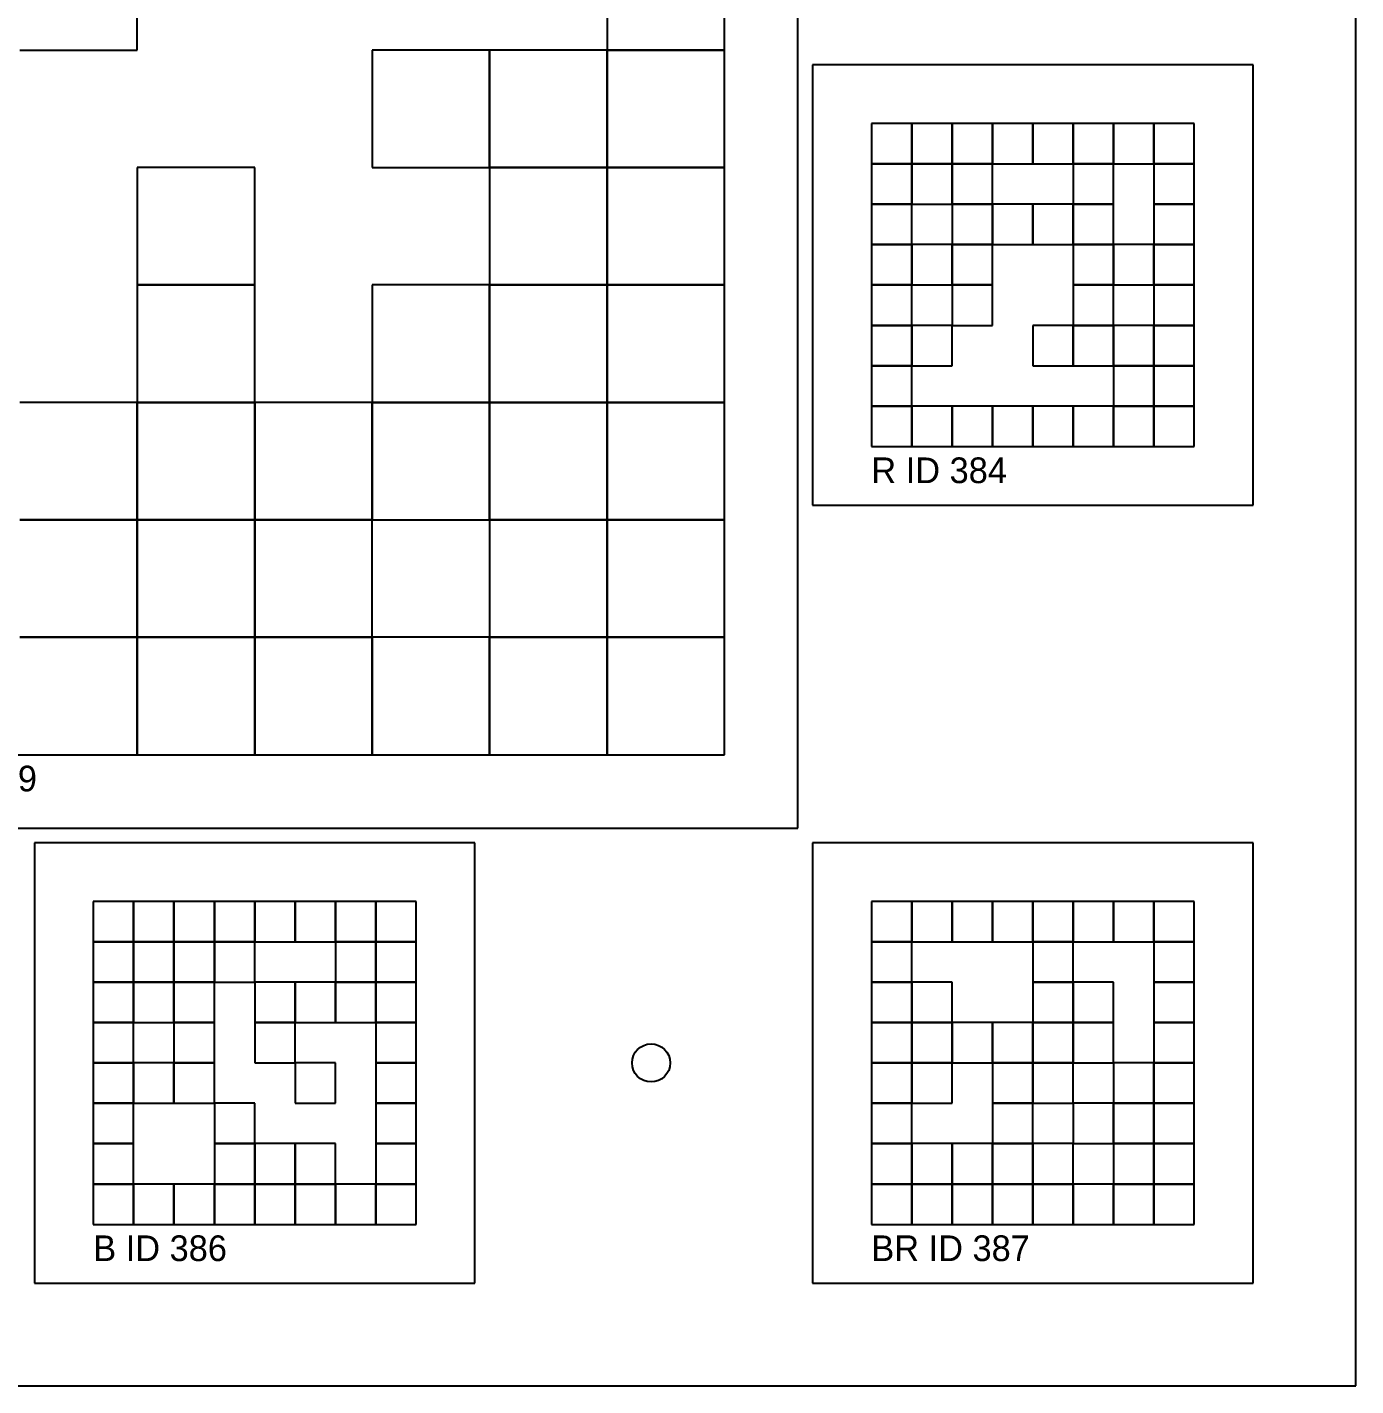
# Model space of a CAD drawing. Extents: x 0 to 1260, y -12 to 1580.
# Drawn here: x 1079 to 1260, y 640 to 825.1 of the extents above; entities that cross this region are included whole.
import ezdxf

# ---------------------------------------------------------------- set-up
doc = ezdxf.new("R2010")
doc.units = 0
for name, color, linetype in [('BLACK_POCKET', 7, 'CONTINUOUS'), ('CUT', 7, 'CONTINUOUS'), ('LABEL', 3, 'CONTINUOUS'), ('MOUNT_HOLE', 6, 'CONTINUOUS'), ('QUIET_ZONE', 5, 'CONTINUOUS'), ('TAG_BOUNDARY', 8, 'CONTINUOUS')]:
    doc.layers.add(name, color=color, linetype=linetype)

msp = doc.modelspace()

# ---------------------------------------------------------------- linework, layer by layer
at = {"layer": 'BLACK_POCKET'}
for p, q in [((1094, 822), (1094, 838)), ((1158, 838), (1158, 822)), ((1174, 822), (1174, 838)), ((1078, 822), (1094, 822)), ((1142, 822), (1126, 822)), ((1126, 822), (1126, 806)), ((1142, 806), (1142, 822)), ((1158, 822), (1142, 822)), ((1142, 822), (1142, 806)), ((1158, 822), (1174, 822)), ((1158, 806), (1158, 822)), ((1174, 822), (1158, 822)), ((1158, 822), (1158, 806)), ((1174, 806), (1174, 822)), ((1199.5, 812), (1194, 812)), ((1194, 812), (1194, 806.5)), ((1199.5, 806.5), (1199.5, 812)), ((1205, 812), (1199.5, 812)), ((1199.5, 812), (1199.5, 806.5)), ((1205, 806.5), (1205, 812)), ((1210.5, 812), (1205, 812)), ((1205, 812), (1205, 806.5)), ((1210.5, 806.5), (1210.5, 812)), ((1216, 812), (1210.5, 812)), ((1210.5, 812), (1210.5, 806.5)), ((1216, 806.5), (1216, 812)), ((1221.5, 812), (1216, 812)), ((1216, 812), (1216, 806.5)), ((1221.5, 806.5), (1221.5, 812)), ((1227, 812), (1221.5, 812)), ((1221.5, 812), (1221.5, 806.5)), ((1227, 806.5), (1227, 812)), ((1232.5, 812), (1227, 812)), ((1227, 812), (1227, 806.5)), ((1232.5, 806.5), (1232.5, 812)), ((1238, 812), (1232.5, 812)), ((1232.5, 812), (1232.5, 806.5)), ((1238, 806.5), (1238, 812)), ((1110, 806), (1094, 806)), ((1094, 806), (1094, 790)), ((1110, 790), (1110, 806)), ((1126, 806), (1142, 806)), ((1142, 806), (1158, 806)), ((1158, 806), (1142, 806)), ((1142, 806), (1142, 790)), ((1158, 806), (1174, 806)), ((1158, 790), (1158, 806)), ((1174, 806), (1158, 806)), ((1158, 806), (1158, 790)), ((1174, 790), (1174, 806)), ((1194, 806.5), (1199.5, 806.5)), ((1199.5, 806.5), (1194, 806.5)), ((1194, 806.5), (1194, 801)), ((1199.5, 806.5), (1205, 806.5)), ((1199.5, 801), (1199.5, 806.5)), ((1205, 806.5), (1199.5, 806.5)), ((1199.5, 806.5), (1199.5, 801)), ((1205, 806.5), (1210.5, 806.5)), ((1205, 801), (1205, 806.5)), ((1210.5, 806.5), (1205, 806.5)), ((1205, 806.5), (1205, 801)), ((1210.5, 806.5), (1216, 806.5)), ((1210.5, 801), (1210.5, 806.5)), ((1216, 806.5), (1221.5, 806.5)), ((1221.5, 806.5), (1227, 806.5)), ((1227, 806.5), (1221.5, 806.5)), ((1221.5, 806.5), (1221.5, 801)), ((1227, 806.5), (1232.5, 806.5)), ((1227, 801), (1227, 806.5)), ((1232.5, 806.5), (1238, 806.5)), ((1238, 806.5), (1232.5, 806.5)), ((1232.5, 806.5), (1232.5, 801)), ((1238, 801), (1238, 806.5)), ((1194, 801), (1199.5, 801)), ((1199.5, 801), (1194, 801)), ((1194, 801), (1194, 795.5)), ((1199.5, 801), (1205, 801)), ((1199.5, 795.5), (1199.5, 801)), ((1205, 801), (1210.5, 801)), ((1210.5, 801), (1205, 801)), ((1205, 801), (1205, 795.5)), ((1210.5, 795.5), (1210.5, 801)), ((1216, 801), (1210.5, 801)), ((1210.5, 801), (1210.5, 795.5)), ((1216, 795.5), (1216, 801)), ((1221.5, 801), (1216, 801)), ((1216, 801), (1216, 795.5)), ((1221.5, 801), (1227, 801)), ((1221.5, 795.5), (1221.5, 801)), ((1227, 801), (1221.5, 801)), ((1221.5, 801), (1221.5, 795.5)), ((1227, 795.5), (1227, 801)), ((1232.5, 801), (1238, 801)), ((1238, 801), (1232.5, 801)), ((1232.5, 801), (1232.5, 795.5)), ((1238, 795.5), (1238, 801)), ((1194, 795.5), (1199.5, 795.5)), ((1199.5, 795.5), (1194, 795.5)), ((1194, 795.5), (1194, 790)), ((1199.5, 790), (1199.5, 795.5)), ((1205, 795.5), (1199.5, 795.5)), ((1199.5, 795.5), (1199.5, 790)), ((1205, 795.5), (1210.5, 795.5)), ((1205, 790), (1205, 795.5)), ((1210.5, 795.5), (1205, 795.5)), ((1205, 795.5), (1205, 790)), ((1210.5, 795.5), (1216, 795.5)), ((1210.5, 790), (1210.5, 795.5)), ((1216, 795.5), (1221.5, 795.5)), ((1221.5, 795.5), (1227, 795.5)), ((1227, 795.5), (1221.5, 795.5)), ((1221.5, 795.5), (1221.5, 790)), ((1227, 790), (1227, 795.5)), ((1232.5, 795.5), (1227, 795.5)), ((1227, 795.5), (1227, 790)), ((1232.5, 795.5), (1238, 795.5)), ((1232.5, 790), (1232.5, 795.5)), ((1238, 795.5), (1232.5, 795.5)), ((1232.5, 795.5), (1232.5, 790)), ((1238, 790), (1238, 795.5)), ((1094, 790), (1110, 790)), ((1110, 790), (1094, 790)), ((1094, 790), (1094, 774)), ((1110, 774), (1110, 790)), ((1142, 790), (1126, 790)), ((1126, 790), (1126, 774)), ((1142, 790), (1158, 790)), ((1142, 774), (1142, 790)), ((1158, 790), (1142, 790)), ((1142, 790), (1142, 774)), ((1158, 790), (1174, 790)), ((1158, 774), (1158, 790)), ((1174, 790), (1158, 790)), ((1158, 790), (1158, 774)), ((1174, 774), (1174, 790)), ((1194, 790), (1199.5, 790)), ((1199.5, 790), (1194, 790)), ((1194, 790), (1194, 784.5)), ((1199.5, 790), (1205, 790)), ((1199.5, 784.5), (1199.5, 790)), ((1205, 790), (1210.5, 790)), ((1210.5, 790), (1205, 790)), ((1205, 790), (1205, 784.5)), ((1210.5, 784.5), (1210.5, 790)), ((1221.5, 790), (1227, 790)), ((1227, 790), (1221.5, 790)), ((1221.5, 790), (1221.5, 784.5)), ((1227, 790), (1232.5, 790)), ((1227, 784.5), (1227, 790)), ((1232.5, 790), (1238, 790)), ((1238, 790), (1232.5, 790)), ((1232.5, 790), (1232.5, 784.5)), ((1238, 784.5), (1238, 790)), ((1194, 784.5), (1199.5, 784.5)), ((1199.5, 784.5), (1194, 784.5)), ((1194, 784.5), (1194, 779)), ((1199.5, 779), (1199.5, 784.5)), ((1205, 784.5), (1199.5, 784.5)), ((1199.5, 784.5), (1199.5, 779)), ((1205, 784.5), (1210.5, 784.5)), ((1205, 779), (1205, 784.5)), ((1221.5, 784.5), (1216, 784.5)), ((1216, 784.5), (1216, 779)), ((1221.5, 784.5), (1227, 784.5)), ((1221.5, 779), (1221.5, 784.5)), ((1227, 784.5), (1221.5, 784.5)), ((1221.5, 784.5), (1221.5, 779)), ((1227, 779), (1227, 784.5)), ((1232.5, 784.5), (1227, 784.5)), ((1227, 784.5), (1227, 779)), ((1232.5, 784.5), (1238, 784.5)), ((1232.5, 779), (1232.5, 784.5)), ((1238, 784.5), (1232.5, 784.5)), ((1232.5, 784.5), (1232.5, 779)), ((1238, 779), (1238, 784.5)), ((1194, 779), (1199.5, 779)), ((1199.5, 779), (1194, 779)), ((1194, 779), (1194, 773.5)), ((1199.5, 779), (1205, 779)), ((1199.5, 773.5), (1199.5, 779)), ((1216, 779), (1221.5, 779)), ((1221.5, 779), (1227, 779)), ((1227, 779), (1232.5, 779)), ((1232.5, 779), (1227, 779)), ((1227, 779), (1227, 773.5)), ((1232.5, 779), (1238, 779)), ((1232.5, 773.5), (1232.5, 779)), ((1238, 779), (1232.5, 779)), ((1232.5, 779), (1232.5, 773.5)), ((1238, 773.5), (1238, 779)), ((1094, 774), (1078, 774)), ((1094, 774), (1110, 774)), ((1094, 758), (1094, 774)), ((1110, 774), (1094, 774)), ((1094, 774), (1094, 758)), ((1110, 758), (1110, 774)), ((1126, 774), (1110, 774)), ((1110, 774), (1110, 758)), ((1126, 774), (1142, 774)), ((1126, 758), (1126, 774)), ((1142, 774), (1126, 774)), ((1126, 774), (1126, 758)), ((1142, 774), (1158, 774)), ((1142, 758), (1142, 774)), ((1158, 774), (1142, 774)), ((1142, 774), (1142, 758)), ((1158, 774), (1174, 774)), ((1158, 758), (1158, 774)), ((1174, 774), (1158, 774)), ((1158, 774), (1158, 758)), ((1174, 758), (1174, 774)), ((1194, 773.5), (1199.5, 773.5)), ((1199.5, 773.5), (1194, 773.5)), ((1194, 773.5), (1194, 768)), ((1199.5, 768), (1199.5, 773.5)), ((1205, 773.5), (1199.5, 773.5)), ((1199.5, 773.5), (1199.5, 768)), ((1205, 768), (1205, 773.5)), ((1210.5, 773.5), (1205, 773.5)), ((1205, 773.5), (1205, 768)), ((1210.5, 768), (1210.5, 773.5)), ((1216, 773.5), (1210.5, 773.5)), ((1210.5, 773.5), (1210.5, 768)), ((1216, 768), (1216, 773.5)), ((1221.5, 773.5), (1216, 773.5)), ((1216, 773.5), (1216, 768)), ((1221.5, 768), (1221.5, 773.5)), ((1227, 773.5), (1221.5, 773.5)), ((1221.5, 773.5), (1221.5, 768)), ((1227, 773.5), (1232.5, 773.5)), ((1227, 768), (1227, 773.5)), ((1232.5, 773.5), (1227, 773.5)), ((1227, 773.5), (1227, 768)), ((1232.5, 773.5), (1238, 773.5)), ((1232.5, 768), (1232.5, 773.5)), ((1238, 773.5), (1232.5, 773.5)), ((1232.5, 773.5), (1232.5, 768)), ((1238, 768), (1238, 773.5)), ((1194, 768), (1199.5, 768)), ((1199.5, 768), (1205, 768)), ((1205, 768), (1210.5, 768)), ((1210.5, 768), (1216, 768)), ((1216, 768), (1221.5, 768)), ((1221.5, 768), (1227, 768)), ((1227, 768), (1232.5, 768)), ((1232.5, 768), (1238, 768)), ((1078, 758), (1094, 758)), ((1094, 758), (1078, 758)), ((1094, 758), (1110, 758)), ((1094, 742), (1094, 758)), ((1110, 758), (1094, 758)), ((1094, 758), (1094, 742)), ((1110, 758), (1126, 758)), ((1110, 742), (1110, 758)), ((1126, 758), (1110, 758)), ((1110, 758), (1110, 742)), ((1126, 758), (1142, 758)), ((1126, 742), (1126, 758)), ((1142, 758), (1158, 758)), ((1158, 758), (1142, 758)), ((1142, 758), (1142, 742)), ((1158, 758), (1174, 758)), ((1158, 742), (1158, 758)), ((1174, 758), (1158, 758)), ((1158, 758), (1158, 742)), ((1174, 742), (1174, 758)), ((1078, 742), (1094, 742)), ((1094, 742), (1078, 742)), ((1094, 742), (1110, 742)), ((1094, 726), (1094, 742)), ((1110, 742), (1094, 742)), ((1094, 742), (1094, 726)), ((1110, 742), (1126, 742)), ((1110, 726), (1110, 742)), ((1126, 742), (1110, 742)), ((1110, 742), (1110, 726)), ((1126, 726), (1126, 742)), ((1142, 742), (1126, 742)), ((1126, 742), (1126, 726)), ((1142, 742), (1158, 742)), ((1142, 726), (1142, 742)), ((1158, 742), (1142, 742)), ((1142, 742), (1142, 726)), ((1158, 742), (1174, 742)), ((1158, 726), (1158, 742)), ((1174, 742), (1158, 742)), ((1158, 742), (1158, 726)), ((1174, 726), (1174, 742)), ((1078, 726), (1094, 726)), ((1094, 726), (1110, 726)), ((1110, 726), (1126, 726)), ((1126, 726), (1142, 726)), ((1142, 726), (1158, 726)), ((1158, 726), (1174, 726)), ((1093.5, 706), (1088, 706)), ((1088, 706), (1088, 700.5)), ((1093.5, 700.5), (1093.5, 706)), ((1099, 706), (1093.5, 706)), ((1093.5, 706), (1093.5, 700.5)), ((1099, 700.5), (1099, 706)), ((1104.5, 706), (1099, 706)), ((1099, 706), (1099, 700.5)), ((1104.5, 700.5), (1104.5, 706)), ((1110, 706), (1104.5, 706)), ((1104.5, 706), (1104.5, 700.5)), ((1110, 700.5), (1110, 706)), ((1115.5, 706), (1110, 706)), ((1110, 706), (1110, 700.5)), ((1115.5, 700.5), (1115.5, 706)), ((1121, 706), (1115.5, 706)), ((1115.5, 706), (1115.5, 700.5)), ((1121, 700.5), (1121, 706)), ((1126.5, 706), (1121, 706)), ((1121, 706), (1121, 700.5)), ((1126.5, 700.5), (1126.5, 706)), ((1132, 706), (1126.5, 706)), ((1126.5, 706), (1126.5, 700.5)), ((1132, 700.5), (1132, 706)), ((1199.5, 706), (1194, 706)), ((1194, 706), (1194, 700.5)), ((1199.5, 700.5), (1199.5, 706)), ((1205, 706), (1199.5, 706)), ((1199.5, 706), (1199.5, 700.5)), ((1205, 700.5), (1205, 706)), ((1210.5, 706), (1205, 706)), ((1205, 706), (1205, 700.5)), ((1210.5, 700.5), (1210.5, 706)), ((1216, 706), (1210.5, 706)), ((1210.5, 706), (1210.5, 700.5)), ((1216, 700.5), (1216, 706)), ((1221.5, 706), (1216, 706)), ((1216, 706), (1216, 700.5)), ((1221.5, 700.5), (1221.5, 706)), ((1227, 706), (1221.5, 706)), ((1221.5, 706), (1221.5, 700.5)), ((1227, 700.5), (1227, 706)), ((1232.5, 706), (1227, 706)), ((1227, 706), (1227, 700.5)), ((1232.5, 700.5), (1232.5, 706)), ((1238, 706), (1232.5, 706)), ((1232.5, 706), (1232.5, 700.5)), ((1238, 700.5), (1238, 706)), ((1088, 700.5), (1093.5, 700.5)), ((1093.5, 700.5), (1088, 700.5)), ((1088, 700.5), (1088, 695)), ((1093.5, 700.5), (1099, 700.5)), ((1093.5, 695), (1093.5, 700.5)), ((1099, 700.5), (1093.5, 700.5)), ((1093.5, 700.5), (1093.5, 695)), ((1099, 700.5), (1104.5, 700.5)), ((1099, 695), (1099, 700.5)), ((1104.5, 700.5), (1099, 700.5)), ((1099, 700.5), (1099, 695)), ((1104.5, 700.5), (1110, 700.5)), ((1104.5, 695), (1104.5, 700.5)), ((1110, 700.5), (1104.5, 700.5)), ((1104.5, 700.5), (1104.5, 695)), ((1110, 700.5), (1115.5, 700.5)), ((1110, 695), (1110, 700.5)), ((1115.5, 700.5), (1121, 700.5)), ((1121, 700.5), (1126.5, 700.5)), ((1126.5, 700.5), (1121, 700.5)), ((1121, 700.5), (1121, 695)), ((1126.5, 700.5), (1132, 700.5)), ((1126.5, 695), (1126.5, 700.5)), ((1132, 700.5), (1126.5, 700.5)), ((1126.5, 700.5), (1126.5, 695)), ((1132, 695), (1132, 700.5)), ((1194, 700.5), (1199.5, 700.5)), ((1199.5, 700.5), (1194, 700.5)), ((1194, 700.5), (1194, 695)), ((1199.5, 700.5), (1205, 700.5)), ((1199.5, 695), (1199.5, 700.5)), ((1205, 700.5), (1210.5, 700.5)), ((1210.5, 700.5), (1216, 700.5)), ((1216, 700.5), (1221.5, 700.5)), ((1221.5, 700.5), (1216, 700.5)), ((1216, 700.5), (1216, 695)), ((1221.5, 700.5), (1227, 700.5)), ((1221.5, 695), (1221.5, 700.5)), ((1227, 700.5), (1232.5, 700.5)), ((1232.5, 700.5), (1238, 700.5)), ((1238, 700.5), (1232.5, 700.5)), ((1232.5, 700.5), (1232.5, 695)), ((1238, 695), (1238, 700.5)), ((1088, 695), (1093.5, 695)), ((1093.5, 695), (1088, 695)), ((1088, 695), (1088, 689.5)), ((1093.5, 695), (1099, 695)), ((1093.5, 689.5), (1093.5, 695)), ((1099, 695), (1093.5, 695)), ((1093.5, 695), (1093.5, 689.5)), ((1099, 695), (1104.5, 695)), ((1099, 689.5), (1099, 695)), ((1104.5, 695), (1099, 695)), ((1099, 695), (1099, 689.5)), ((1104.5, 695), (1110, 695)), ((1104.5, 689.5), (1104.5, 695)), ((1115.5, 695), (1110, 695)), ((1110, 695), (1110, 689.5)), ((1115.5, 689.5), (1115.5, 695)), ((1121, 695), (1115.5, 695)), ((1115.5, 695), (1115.5, 689.5)), ((1121, 695), (1126.5, 695)), ((1121, 689.5), (1121, 695)), ((1126.5, 695), (1121, 695)), ((1121, 695), (1121, 689.5)), ((1126.5, 695), (1132, 695)), ((1126.5, 689.5), (1126.5, 695)), ((1132, 695), (1126.5, 695)), ((1126.5, 695), (1126.5, 689.5)), ((1132, 689.5), (1132, 695)), ((1194, 695), (1199.5, 695)), ((1199.5, 695), (1194, 695)), ((1194, 695), (1194, 689.5)), ((1199.5, 689.5), (1199.5, 695)), ((1205, 695), (1199.5, 695)), ((1199.5, 695), (1199.5, 689.5)), ((1205, 689.5), (1205, 695)), ((1216, 695), (1221.5, 695)), ((1221.5, 695), (1216, 695)), ((1216, 695), (1216, 689.5)), ((1221.5, 689.5), (1221.5, 695)), ((1227, 695), (1221.5, 695)), ((1221.5, 695), (1221.5, 689.5)), ((1227, 689.5), (1227, 695)), ((1232.5, 695), (1238, 695)), ((1238, 695), (1232.5, 695)), ((1232.5, 695), (1232.5, 689.5)), ((1238, 689.5), (1238, 695)), ((1088, 689.5), (1093.5, 689.5)), ((1093.5, 689.5), (1088, 689.5)), ((1088, 689.5), (1088, 684)), ((1093.5, 689.5), (1099, 689.5)), ((1093.5, 684), (1093.5, 689.5)), ((1099, 689.5), (1104.5, 689.5)), ((1104.5, 689.5), (1099, 689.5)), ((1099, 689.5), (1099, 684)), ((1104.5, 684), (1104.5, 689.5)), ((1110, 689.5), (1115.5, 689.5)), ((1115.5, 689.5), (1110, 689.5)), ((1110, 689.5), (1110, 684)), ((1115.5, 689.5), (1121, 689.5)), ((1115.5, 684), (1115.5, 689.5)), ((1121, 689.5), (1126.5, 689.5)), ((1126.5, 689.5), (1132, 689.5)), ((1132, 689.5), (1126.5, 689.5)), ((1126.5, 689.5), (1126.5, 684)), ((1132, 684), (1132, 689.5)), ((1194, 689.5), (1199.5, 689.5)), ((1199.5, 689.5), (1194, 689.5)), ((1194, 689.5), (1194, 684)), ((1199.5, 689.5), (1205, 689.5)), ((1199.5, 684), (1199.5, 689.5)), ((1205, 689.5), (1199.5, 689.5)), ((1199.5, 689.5), (1199.5, 684)), ((1205, 684), (1205, 689.5)), ((1210.5, 689.5), (1205, 689.5)), ((1205, 689.5), (1205, 684)), ((1210.5, 684), (1210.5, 689.5)), ((1216, 689.5), (1210.5, 689.5)), ((1210.5, 689.5), (1210.5, 684)), ((1216, 689.5), (1221.5, 689.5)), ((1216, 684), (1216, 689.5)), ((1221.5, 689.5), (1216, 689.5)), ((1216, 689.5), (1216, 684)), ((1221.5, 689.5), (1227, 689.5)), ((1221.5, 684), (1221.5, 689.5)), ((1227, 689.5), (1221.5, 689.5)), ((1221.5, 689.5), (1221.5, 684)), ((1227, 684), (1227, 689.5)), ((1232.5, 689.5), (1238, 689.5)), ((1238, 689.5), (1232.5, 689.5)), ((1232.5, 689.5), (1232.5, 684)), ((1238, 684), (1238, 689.5)), ((1088, 684), (1093.5, 684)), ((1093.5, 684), (1088, 684)), ((1088, 684), (1088, 678.5)), ((1093.5, 678.5), (1093.5, 684)), ((1099, 684), (1093.5, 684)), ((1093.5, 684), (1093.5, 678.5)), ((1099, 684), (1104.5, 684)), ((1099, 678.5), (1099, 684)), ((1104.5, 684), (1099, 684)), ((1099, 684), (1099, 678.5)), ((1104.5, 678.5), (1104.5, 684)), ((1110, 684), (1115.5, 684)), ((1121, 684), (1115.5, 684)), ((1115.5, 684), (1115.5, 678.5)), ((1121, 678.5), (1121, 684)), ((1126.5, 684), (1132, 684)), ((1132, 684), (1126.5, 684)), ((1126.5, 684), (1126.5, 678.5)), ((1132, 678.5), (1132, 684)), ((1194, 684), (1199.5, 684)), ((1199.5, 684), (1194, 684)), ((1194, 684), (1194, 678.5)), ((1199.5, 684), (1205, 684)), ((1199.5, 678.5), (1199.5, 684)), ((1205, 684), (1199.5, 684)), ((1199.5, 684), (1199.5, 678.5)), ((1205, 684), (1210.5, 684)), ((1205, 678.5), (1205, 684)), ((1210.5, 684), (1216, 684)), ((1216, 684), (1210.5, 684)), ((1210.5, 684), (1210.5, 678.5)), ((1216, 684), (1221.5, 684)), ((1216, 678.5), (1216, 684)), ((1221.5, 684), (1216, 684)), ((1216, 684), (1216, 678.5)), ((1221.5, 684), (1227, 684)), ((1221.5, 678.5), (1221.5, 684)), ((1232.5, 684), (1227, 684)), ((1227, 684), (1227, 678.5)), ((1232.5, 684), (1238, 684)), ((1232.5, 678.5), (1232.5, 684)), ((1238, 684), (1232.5, 684)), ((1232.5, 684), (1232.5, 678.5)), ((1238, 678.5), (1238, 684)), ((1088, 678.5), (1093.5, 678.5)), ((1093.5, 678.5), (1088, 678.5)), ((1088, 678.5), (1088, 673)), ((1093.5, 678.5), (1099, 678.5)), ((1093.5, 673), (1093.5, 678.5)), ((1099, 678.5), (1104.5, 678.5)), ((1110, 678.5), (1104.5, 678.5)), ((1104.5, 678.5), (1104.5, 673)), ((1110, 673), (1110, 678.5)), ((1115.5, 678.5), (1121, 678.5)), ((1126.5, 678.5), (1132, 678.5)), ((1132, 678.5), (1126.5, 678.5)), ((1126.5, 678.5), (1126.5, 673)), ((1132, 673), (1132, 678.5)), ((1194, 678.5), (1199.5, 678.5)), ((1199.5, 678.5), (1194, 678.5)), ((1194, 678.5), (1194, 673)), ((1199.5, 678.5), (1205, 678.5)), ((1199.5, 673), (1199.5, 678.5)), ((1210.5, 678.5), (1216, 678.5)), ((1216, 678.5), (1210.5, 678.5)), ((1210.5, 678.5), (1210.5, 673)), ((1216, 678.5), (1221.5, 678.5)), ((1216, 673), (1216, 678.5)), ((1227, 678.5), (1221.5, 678.5)), ((1221.5, 678.5), (1221.5, 673)), ((1227, 678.5), (1232.5, 678.5)), ((1227, 673), (1227, 678.5)), ((1232.5, 678.5), (1227, 678.5)), ((1227, 678.5), (1227, 673)), ((1232.5, 678.5), (1238, 678.5)), ((1232.5, 673), (1232.5, 678.5)), ((1238, 678.5), (1232.5, 678.5)), ((1232.5, 678.5), (1232.5, 673)), ((1238, 673), (1238, 678.5)), ((1088, 673), (1093.5, 673)), ((1093.5, 673), (1088, 673)), ((1088, 673), (1088, 667.5)), ((1093.5, 667.5), (1093.5, 673)), ((1104.5, 673), (1110, 673)), ((1110, 673), (1104.5, 673)), ((1104.5, 673), (1104.5, 667.5)), ((1110, 667.5), (1110, 673)), ((1115.5, 673), (1110, 673)), ((1110, 673), (1110, 667.5)), ((1115.5, 667.5), (1115.5, 673)), ((1121, 673), (1115.5, 673)), ((1115.5, 673), (1115.5, 667.5)), ((1121, 667.5), (1121, 673)), ((1126.5, 673), (1132, 673)), ((1132, 673), (1126.5, 673)), ((1126.5, 673), (1126.5, 667.5)), ((1132, 667.5), (1132, 673)), ((1194, 673), (1199.5, 673)), ((1199.5, 673), (1194, 673)), ((1194, 673), (1194, 667.5)), ((1199.5, 667.5), (1199.5, 673)), ((1205, 673), (1199.5, 673)), ((1199.5, 673), (1199.5, 667.5)), ((1205, 667.5), (1205, 673)), ((1210.5, 673), (1205, 673)), ((1205, 673), (1205, 667.5)), ((1210.5, 673), (1216, 673)), ((1210.5, 667.5), (1210.5, 673)), ((1216, 673), (1210.5, 673)), ((1210.5, 673), (1210.5, 667.5)), ((1216, 667.5), (1216, 673)), ((1221.5, 673), (1216, 673)), ((1216, 673), (1216, 667.5)), ((1221.5, 673), (1227, 673)), ((1221.5, 667.5), (1221.5, 673)), ((1227, 673), (1232.5, 673)), ((1232.5, 673), (1227, 673)), ((1227, 673), (1227, 667.5)), ((1232.5, 673), (1238, 673)), ((1232.5, 667.5), (1232.5, 673)), ((1238, 673), (1232.5, 673)), ((1232.5, 673), (1232.5, 667.5)), ((1238, 667.5), (1238, 673)), ((1088, 667.5), (1093.5, 667.5)), ((1093.5, 667.5), (1088, 667.5)), ((1088, 667.5), (1088, 662)), ((1093.5, 662), (1093.5, 667.5)), ((1099, 667.5), (1093.5, 667.5)), ((1093.5, 667.5), (1093.5, 662)), ((1099, 662), (1099, 667.5)), ((1104.5, 667.5), (1099, 667.5)), ((1099, 667.5), (1099, 662)), ((1104.5, 667.5), (1110, 667.5)), ((1104.5, 662), (1104.5, 667.5)), ((1110, 667.5), (1104.5, 667.5)), ((1104.5, 667.5), (1104.5, 662)), ((1110, 667.5), (1115.5, 667.5)), ((1110, 662), (1110, 667.5)), ((1115.5, 667.5), (1110, 667.5)), ((1110, 667.5), (1110, 662)), ((1115.5, 667.5), (1121, 667.5)), ((1115.5, 662), (1115.5, 667.5)), ((1121, 667.5), (1115.5, 667.5)), ((1115.5, 667.5), (1115.5, 662)), ((1121, 662), (1121, 667.5)), ((1126.5, 667.5), (1121, 667.5)), ((1121, 667.5), (1121, 662)), ((1126.5, 667.5), (1132, 667.5)), ((1126.5, 662), (1126.5, 667.5)), ((1132, 667.5), (1126.5, 667.5)), ((1126.5, 667.5), (1126.5, 662)), ((1132, 662), (1132, 667.5)), ((1194, 667.5), (1199.5, 667.5)), ((1199.5, 667.5), (1194, 667.5)), ((1194, 667.5), (1194, 662)), ((1199.5, 667.5), (1205, 667.5)), ((1199.5, 662), (1199.5, 667.5)), ((1205, 667.5), (1199.5, 667.5)), ((1199.5, 667.5), (1199.5, 662)), ((1205, 667.5), (1210.5, 667.5)), ((1205, 662), (1205, 667.5)), ((1210.5, 667.5), (1205, 667.5)), ((1205, 667.5), (1205, 662)), ((1210.5, 667.5), (1216, 667.5)), ((1210.5, 662), (1210.5, 667.5)), ((1216, 667.5), (1210.5, 667.5)), ((1210.5, 667.5), (1210.5, 662)), ((1216, 667.5), (1221.5, 667.5)), ((1216, 662), (1216, 667.5)), ((1221.5, 667.5), (1216, 667.5)), ((1216, 667.5), (1216, 662)), ((1221.5, 662), (1221.5, 667.5)), ((1227, 667.5), (1221.5, 667.5)), ((1221.5, 667.5), (1221.5, 662)), ((1227, 667.5), (1232.5, 667.5)), ((1227, 662), (1227, 667.5)), ((1232.5, 667.5), (1227, 667.5)), ((1227, 667.5), (1227, 662)), ((1232.5, 667.5), (1238, 667.5)), ((1232.5, 662), (1232.5, 667.5)), ((1238, 667.5), (1232.5, 667.5)), ((1232.5, 667.5), (1232.5, 662)), ((1238, 662), (1238, 667.5)), ((1088, 662), (1093.5, 662)), ((1093.5, 662), (1099, 662)), ((1099, 662), (1104.5, 662)), ((1104.5, 662), (1110, 662)), ((1110, 662), (1115.5, 662)), ((1115.5, 662), (1121, 662)), ((1121, 662), (1126.5, 662)), ((1126.5, 662), (1132, 662)), ((1194, 662), (1199.5, 662)), ((1199.5, 662), (1205, 662)), ((1205, 662), (1210.5, 662)), ((1210.5, 662), (1216, 662)), ((1216, 662), (1221.5, 662)), ((1221.5, 662), (1227, 662)), ((1227, 662), (1232.5, 662)), ((1232.5, 662), (1238, 662))]:
    msp.add_line(p, q, dxfattribs=at)
at = {"layer": 'CUT'}
for p, q in [((1260, 640), (1260, 940)), ((960, 640), (1260, 640))]:
    msp.add_line(p, q, dxfattribs=at)
at = {"layer": 'MOUNT_HOLE'}
msp.add_circle((1164, 684), 2.6, dxfattribs=at)
at = {"layer": 'QUIET_ZONE'}
for p, q in [((1184, 716), (1184, 864)), ((1246, 820), (1186, 820)), ((1186, 820), (1186, 760)), ((1246, 760), (1246, 820)), ((1186, 760), (1246, 760)), ((1036, 716), (1184, 716)), ((1140, 714), (1080, 714)), ((1080, 714), (1080, 654)), ((1140, 654), (1140, 714)), ((1246, 714), (1186, 714)), ((1186, 714), (1186, 654)), ((1246, 654), (1246, 714)), ((1080, 654), (1140, 654)), ((1186, 654), (1246, 654))]:
    msp.add_line(p, q, dxfattribs=at)
at = {"layer": 'TAG_BOUNDARY'}
for p, q in [((1174, 726), (1174, 854)), ((1238, 812), (1194, 812)), ((1194, 812), (1194, 768)), ((1238, 768), (1238, 812)), ((1194, 768), (1238, 768)), ((1046, 726), (1174, 726)), ((1132, 706), (1088, 706)), ((1088, 706), (1088, 662)), ((1132, 662), (1132, 706)), ((1238, 706), (1194, 706)), ((1194, 706), (1194, 662)), ((1238, 662), (1238, 706)), ((1088, 662), (1132, 662)), ((1194, 662), (1238, 662))]:
    msp.add_line(p, q, dxfattribs=at)

# ---------------------------------------------------------------- texts
at = {"layer": 'LABEL'}
for s, p in [('R ID 384', (1194, 763)), ('CENTER ID 379', (1046, 721)), ('B ID 386', (1088, 657)), ('BR ID 387', (1194, 657))]:
    msp.add_text(s, height=3.5, dxfattribs=at).set_placement(p)

doc.saveas('drawing.dxf')
